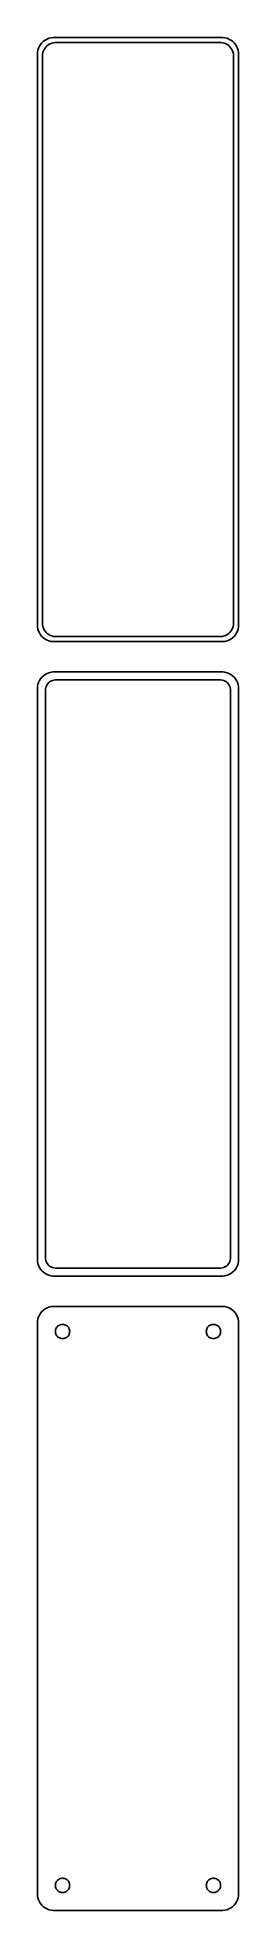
# Model space of a CAD drawing. Header units: metres. Extents: x -30 to 30, y 477 to 1035.
import ezdxf

# ---------------------------------------------------------------- set-up
doc = ezdxf.new("R2010")
doc.units = ezdxf.units.M

msp = doc.modelspace()

# ---------------------------------------------------------------- linework, layer by layer
for p, q in [((-29.3815, 1032.41), (-29.6489, 1031.84)), ((-29.0451, 1032.94), (-29.3815, 1032.41)), ((-28.6448, 1033.42), (-29.0451, 1032.94)), ((-28.1871, 1033.85), (-28.6448, 1033.42)), ((-27.6791, 1034.22), (-28.1871, 1033.85)), ((-27.1289, 1034.52), (-27.6791, 1034.22)), ((-27.4159, 1032.24), (-27.0497, 1032.58)), ((-26.5451, 1034.76), (-27.1289, 1034.52)), ((-27.0497, 1032.58), (-26.6433, 1032.88)), ((-26.6433, 1032.88), (-26.2031, 1033.12)), ((-25.9369, 1034.91), (-26.5451, 1034.76)), ((-26.2031, 1033.12), (-25.7361, 1033.3)), ((-25.3139, 1034.99), (-25.9369, 1034.91)), ((-25.7361, 1033.3), (-25.2495, 1033.43)), ((25.3139, 1034.99), (-25.3139, 1034.99)), ((-25.2495, 1033.43), (-24.7512, 1033.49)), ((-24.7512, 1033.49), (24.7512, 1033.49)), ((24.7512, 1033.49), (25.2495, 1033.43)), ((25.2495, 1033.43), (25.7361, 1033.3)), ((25.9369, 1034.91), (25.3139, 1034.99)), ((25.7361, 1033.3), (26.2031, 1033.12)), ((26.5451, 1034.76), (25.9369, 1034.91)), ((26.2031, 1033.12), (26.6433, 1032.88)), ((27.1289, 1034.52), (26.5451, 1034.76)), ((26.6433, 1032.88), (27.0497, 1032.58)), ((27.0497, 1032.58), (27.4159, 1032.24)), ((27.6791, 1034.22), (27.1289, 1034.52)), ((28.1871, 1033.85), (27.6791, 1034.22)), ((28.6448, 1033.42), (28.1871, 1033.85)), ((29.0451, 1032.94), (28.6448, 1033.42)), ((29.3815, 1032.41), (29.0451, 1032.94)), ((29.6489, 1031.84), (29.3815, 1032.41)), ((-29.9606, 1030.63), (-30, 1030)), ((-30, 1030), (-30, 860)), ((-29.8429, 1031.24), (-29.9606, 1030.63)), ((-29.6489, 1031.84), (-29.8429, 1031.24)), ((-28.5, 1029.5), (-28.4684, 1030)), ((-28.5, 860.5), (-28.5, 1029.5)), ((-28.4684, 1030), (-28.3743, 1030.49)), ((-28.3743, 1030.49), (-28.2191, 1030.97)), ((-28.2191, 1030.97), (-28.0052, 1031.43)), ((-28.0052, 1031.43), (-27.7361, 1031.85)), ((-27.7361, 1031.85), (-27.4159, 1032.24)), ((27.4159, 1032.24), (27.7361, 1031.85)), ((27.7361, 1031.85), (28.0052, 1031.43)), ((28.0052, 1031.43), (28.2191, 1030.97)), ((28.2191, 1030.97), (28.3743, 1030.49)), ((28.3743, 1030.49), (28.4684, 1030)), ((28.4684, 1030), (28.5, 1029.5)), ((28.5, 1029.5), (28.5, 860.5)), ((29.8429, 1031.24), (29.6489, 1031.84)), ((29.9606, 1030.63), (29.8429, 1031.24)), ((30, 1030), (29.9606, 1030.63)), ((30, 860), (30, 1030)), ((-30, 860), (-29.9606, 859.373)), ((-29.9606, 859.373), (-29.8429, 858.757)), ((-28.4684, 859.999), (-28.5, 860.5)), ((-28.3743, 859.505), (-28.4684, 859.999)), ((-28.2191, 859.028), (-28.3743, 859.505)), ((28.3743, 859.505), (28.2191, 859.028)), ((28.4684, 859.999), (28.3743, 859.505)), ((28.5, 860.5), (28.4684, 859.999)), ((29.8429, 858.757), (29.9606, 859.373)), ((29.9606, 859.373), (30, 860)), ((-29.8429, 858.757), (-29.6489, 858.159)), ((-29.6489, 858.159), (-29.3815, 857.591)), ((-29.3815, 857.591), (-29.0451, 857.061)), ((-29.0451, 857.061), (-28.6448, 856.577)), ((-28.6448, 856.577), (-28.1871, 856.147)), ((-28.0052, 858.573), (-28.2191, 859.028)), ((-28.1871, 856.147), (-27.6791, 855.778)), ((-27.7361, 858.149), (-28.0052, 858.573)), ((-27.4159, 857.762), (-27.7361, 858.149)), ((-27.6791, 855.778), (-27.1289, 855.476)), ((-27.0497, 857.418), (-27.4159, 857.762)), ((-27.1289, 855.476), (-26.5451, 855.245)), ((-26.6433, 857.123), (-27.0497, 857.418)), ((-26.2031, 856.881), (-26.6433, 857.123)), ((-26.5451, 855.245), (-25.9369, 855.089)), ((-25.7361, 856.696), (-26.2031, 856.881)), ((-25.9369, 855.089), (-25.3139, 855.01)), ((-25.2495, 856.571), (-25.7361, 856.696)), ((-25.3139, 855.01), (25.3139, 855.01)), ((-24.7512, 856.508), (-25.2495, 856.571)), ((24.7512, 856.508), (-24.7512, 856.508)), ((25.2495, 856.571), (24.7512, 856.508)), ((25.7361, 856.696), (25.2495, 856.571)), ((25.3139, 855.01), (25.9369, 855.089)), ((26.2031, 856.881), (25.7361, 856.696)), ((25.9369, 855.089), (26.5451, 855.245)), ((26.6433, 857.123), (26.2031, 856.881)), ((26.5451, 855.245), (27.1289, 855.476)), ((27.0497, 857.418), (26.6433, 857.123)), ((27.4159, 857.762), (27.0497, 857.418)), ((27.1289, 855.476), (27.6791, 855.778)), ((27.7361, 858.149), (27.4159, 857.762)), ((27.6791, 855.778), (28.1871, 856.147)), ((28.0052, 858.573), (27.7361, 858.149)), ((28.2191, 859.028), (28.0052, 858.573)), ((28.1871, 856.147), (28.6448, 856.577)), ((28.6448, 856.577), (29.0451, 857.061)), ((29.0451, 857.061), (29.3815, 857.591)), ((29.3815, 857.591), (29.6489, 858.159)), ((29.6489, 858.159), (29.8429, 858.757)), ((-29.6489, 842.841), (-29.8429, 842.243)), ((-29.3815, 843.409), (-29.6489, 842.841)), ((-29.0451, 843.939), (-29.3815, 843.409)), ((-28.6448, 844.423), (-29.0451, 843.939)), ((-28.1871, 844.853), (-28.6448, 844.423)), ((-27.6791, 845.222), (-28.1871, 844.853)), ((-27.1289, 845.524), (-27.6791, 845.222)), ((-26.5451, 845.755), (-27.1289, 845.524)), ((-27.0184, 842.33), (-26.7692, 842.631)), ((-26.7692, 842.631), (-26.4842, 842.899)), ((-25.9369, 845.911), (-26.5451, 845.755)), ((-26.4842, 842.899), (-26.168, 843.128)), ((-26.168, 843.128), (-25.8254, 843.317)), ((-25.3139, 845.99), (-25.9369, 845.911)), ((-25.8254, 843.317), (-25.4619, 843.461)), ((-25.4619, 843.461), (-25.0833, 843.558)), ((25.3139, 845.99), (-25.3139, 845.99)), ((-25.0833, 843.558), (-24.6954, 843.607)), ((-24.6954, 843.607), (24.6954, 843.607)), ((24.6954, 843.607), (25.0833, 843.558)), ((25.0833, 843.558), (25.4619, 843.461)), ((25.9369, 845.911), (25.3139, 845.99)), ((25.4619, 843.461), (25.8254, 843.317)), ((25.8254, 843.317), (26.168, 843.128)), ((26.5451, 845.755), (25.9369, 845.911)), ((26.168, 843.128), (26.4842, 842.899)), ((26.4842, 842.899), (26.7692, 842.631)), ((27.1289, 845.524), (26.5451, 845.755)), ((26.7692, 842.631), (27.0184, 842.33)), ((27.6791, 845.222), (27.1289, 845.524)), ((28.1871, 844.853), (27.6791, 845.222)), ((28.6448, 844.423), (28.1871, 844.853)), ((29.0451, 843.939), (28.6448, 844.423)), ((29.3815, 843.409), (29.0451, 843.939)), ((29.6489, 842.841), (29.3815, 843.409)), ((29.8429, 842.243), (29.6489, 842.841)), ((-29.9606, 841.627), (-30, 841)), ((-30, 841), (-30, 671)), ((-29.8429, 842.243), (-29.9606, 841.627)), ((-27.6129, 840.5), (-27.5884, 840.89)), ((-27.6129, 671.5), (-27.6129, 840.5)), ((-27.5884, 840.89), (-27.5151, 841.274)), ((-27.5151, 841.274), (-27.3943, 841.646)), ((-27.3943, 841.646), (-27.2279, 842)), ((-27.2279, 842), (-27.0184, 842.33)), ((27.0184, 842.33), (27.2279, 842)), ((27.2279, 842), (27.3943, 841.646)), ((27.3943, 841.646), (27.5151, 841.274)), ((27.5151, 841.274), (27.5884, 840.89)), ((27.5884, 840.89), (27.6129, 840.5)), ((27.6129, 840.5), (27.6129, 671.5)), ((29.9606, 841.627), (29.8429, 842.243)), ((30, 841), (29.9606, 841.627)), ((30, 671), (30, 841)), ((-30, 671), (-29.9606, 670.373)), ((-29.9606, 670.373), (-29.8429, 669.757)), ((-29.8429, 669.757), (-29.6489, 669.159)), ((-27.5884, 671.11), (-27.6129, 671.5)), ((-27.5151, 670.726), (-27.5884, 671.11)), ((-27.3943, 670.354), (-27.5151, 670.726)), ((-27.2279, 670), (-27.3943, 670.354)), ((-27.0184, 669.67), (-27.2279, 670)), ((-26.7692, 669.369), (-27.0184, 669.67)), ((27.0184, 669.67), (26.7692, 669.369)), ((27.2279, 670), (27.0184, 669.67)), ((27.3943, 670.354), (27.2279, 670)), ((27.5151, 670.726), (27.3943, 670.354)), ((27.5884, 671.11), (27.5151, 670.726)), ((27.6129, 671.5), (27.5884, 671.11)), ((29.6489, 669.159), (29.8429, 669.757)), ((29.8429, 669.757), (29.9606, 670.373)), ((29.9606, 670.373), (30, 671)), ((-29.6489, 669.159), (-29.3815, 668.591)), ((-29.3815, 668.591), (-29.0451, 668.061)), ((-29.0451, 668.061), (-28.6448, 667.577)), ((-28.6448, 667.577), (-28.1871, 667.147)), ((-28.1871, 667.147), (-27.6791, 666.778)), ((-27.6791, 666.778), (-27.1289, 666.476)), ((-27.1289, 666.476), (-26.5451, 666.245)), ((-26.4842, 669.101), (-26.7692, 669.369)), ((-26.5451, 666.245), (-25.9369, 666.089)), ((-26.168, 668.872), (-26.4842, 669.101)), ((-25.8254, 668.683), (-26.168, 668.872)), ((-25.9369, 666.089), (-25.3139, 666.01)), ((-25.4619, 668.539), (-25.8254, 668.683)), ((-25.0833, 668.442), (-25.4619, 668.539)), ((-25.3139, 666.01), (25.3139, 666.01)), ((-24.6954, 668.393), (-25.0833, 668.442)), ((24.6954, 668.393), (-24.6954, 668.393)), ((25.0833, 668.442), (24.6954, 668.393)), ((25.4619, 668.539), (25.0833, 668.442)), ((25.3139, 666.01), (25.9369, 666.089)), ((25.8254, 668.683), (25.4619, 668.539)), ((26.168, 668.872), (25.8254, 668.683)), ((25.9369, 666.089), (26.5451, 666.245)), ((26.4842, 669.101), (26.168, 668.872)), ((26.7692, 669.369), (26.4842, 669.101)), ((26.5451, 666.245), (27.1289, 666.476)), ((27.1289, 666.476), (27.6791, 666.778)), ((27.6791, 666.778), (28.1871, 667.147)), ((28.1871, 667.147), (28.6448, 667.577)), ((28.6448, 667.577), (29.0451, 668.061)), ((29.0451, 668.061), (29.3815, 668.591)), ((29.3815, 668.591), (29.6489, 669.159)), ((-29.8429, 653.243), (-29.9606, 652.627)), ((-29.6489, 653.841), (-29.8429, 653.243)), ((-29.3815, 654.409), (-29.6489, 653.841)), ((-29.0451, 654.939), (-29.3815, 654.409)), ((-28.6448, 655.423), (-29.0451, 654.939)), ((-28.1871, 655.853), (-28.6448, 655.423)), ((-27.6791, 656.222), (-28.1871, 655.853)), ((-27.1289, 656.524), (-27.6791, 656.222)), ((-26.5451, 656.755), (-27.1289, 656.524)), ((-25.9369, 656.911), (-26.5451, 656.755)), ((-25.3139, 656.99), (-25.9369, 656.911)), ((25.3139, 656.99), (-25.3139, 656.99)), ((25.9369, 656.911), (25.3139, 656.99)), ((26.5451, 656.755), (25.9369, 656.911)), ((27.1289, 656.524), (26.5451, 656.755)), ((27.6791, 656.222), (27.1289, 656.524)), ((28.1871, 655.853), (27.6791, 656.222)), ((28.6448, 655.423), (28.1871, 655.853)), ((29.0451, 654.939), (28.6448, 655.423)), ((29.3815, 654.409), (29.0451, 654.939)), ((29.6489, 653.841), (29.3815, 654.409)), ((29.8429, 653.243), (29.6489, 653.841)), ((29.9606, 652.627), (29.8429, 653.243)), ((-29.9606, 652.627), (-30, 652)), ((-30, 652), (-30, 482)), ((-24.6353, 649.5), (-24.6185, 649.768)), ((-24.6185, 649.232), (-24.6353, 649.5)), ((-24.6185, 649.768), (-24.5682, 650.031)), ((-24.5682, 648.969), (-24.6185, 649.232)), ((-24.5682, 650.031), (-24.4853, 650.286)), ((-24.4853, 648.714), (-24.5682, 648.969)), ((-24.4853, 650.286), (-24.3712, 650.529)), ((-24.3712, 648.471), (-24.4853, 648.714)), ((-24.3712, 650.529), (-24.2275, 650.755)), ((-24.2275, 648.245), (-24.3712, 648.471)), ((-24.2275, 650.755), (-24.0565, 650.962)), ((-24.0565, 648.038), (-24.2275, 648.245)), ((-24.0565, 650.962), (-23.8611, 651.145)), ((-23.8611, 647.855), (-24.0565, 648.038)), ((-23.8611, 651.145), (-23.6441, 651.303)), ((-23.6441, 647.697), (-23.8611, 647.855)), ((-23.6441, 651.303), (-23.4091, 651.432)), ((-23.4091, 647.568), (-23.6441, 647.697)), ((-23.4091, 651.432), (-23.1598, 651.531)), ((-23.1598, 647.469), (-23.4091, 647.568)), ((-23.1598, 651.531), (-22.9001, 651.597)), ((-22.9001, 647.403), (-23.1598, 647.469)), ((-22.9001, 651.597), (-22.6341, 651.631)), ((-22.6341, 647.369), (-22.9001, 647.403)), ((-22.6341, 651.631), (-22.3659, 651.631)), ((-22.3659, 647.369), (-22.6341, 647.369)), ((-22.3659, 651.631), (-22.0999, 651.597)), ((-22.0999, 647.403), (-22.3659, 647.369)), ((-22.0999, 651.597), (-21.8401, 651.531)), ((-21.8401, 647.469), (-22.0999, 647.403)), ((-21.8401, 651.531), (-21.5908, 651.432)), ((-21.5908, 647.568), (-21.8401, 647.469)), ((-21.5908, 651.432), (-21.3559, 651.303)), ((-21.3559, 647.697), (-21.5908, 647.568)), ((-21.3559, 651.303), (-21.1389, 651.145)), ((-21.1389, 647.855), (-21.3559, 647.697)), ((-21.1389, 651.145), (-20.9434, 650.962)), ((-20.9434, 648.038), (-21.1389, 647.855)), ((-20.9434, 650.962), (-20.7725, 650.755)), ((-20.7725, 648.245), (-20.9434, 648.038)), ((-20.7725, 650.755), (-20.6288, 650.529)), ((-20.6288, 648.471), (-20.7725, 648.245)), ((-20.6288, 650.529), (-20.5146, 650.286)), ((-20.5146, 648.714), (-20.6288, 648.471)), ((-20.5146, 650.286), (-20.4318, 650.031)), ((-20.4318, 648.969), (-20.5146, 648.714)), ((-20.4318, 650.031), (-20.3815, 649.768)), ((-20.3815, 649.232), (-20.4318, 648.969)), ((-20.3815, 649.768), (-20.3647, 649.5)), ((-20.3647, 649.5), (-20.3815, 649.232)), ((20.3647, 649.5), (20.3815, 649.768)), ((20.3815, 649.232), (20.3647, 649.5)), ((20.3815, 649.768), (20.4318, 650.031)), ((20.4318, 648.969), (20.3815, 649.232)), ((20.4318, 650.031), (20.5146, 650.286)), ((20.5146, 648.714), (20.4318, 648.969)), ((20.5146, 650.286), (20.6288, 650.529)), ((20.6288, 648.471), (20.5146, 648.714)), ((20.6288, 650.529), (20.7725, 650.755)), ((20.7725, 648.245), (20.6288, 648.471)), ((20.7725, 650.755), (20.9434, 650.962)), ((20.9434, 648.038), (20.7725, 648.245)), ((20.9434, 650.962), (21.1389, 651.145)), ((21.1389, 647.855), (20.9434, 648.038)), ((21.1389, 651.145), (21.3559, 651.303)), ((21.3559, 647.697), (21.1389, 647.855)), ((21.3559, 651.303), (21.5908, 651.432)), ((21.5908, 647.568), (21.3559, 647.697)), ((21.5908, 651.432), (21.8401, 651.531)), ((21.8401, 647.469), (21.5908, 647.568)), ((21.8401, 651.531), (22.0999, 651.597)), ((22.0999, 647.403), (21.8401, 647.469)), ((22.0999, 651.597), (22.3659, 651.631)), ((22.3659, 647.369), (22.0999, 647.403)), ((22.3659, 651.631), (22.6341, 651.631)), ((22.6341, 647.369), (22.3659, 647.369)), ((22.6341, 651.631), (22.9001, 651.597)), ((22.9001, 647.403), (22.6341, 647.369)), ((22.9001, 651.597), (23.1598, 651.531)), ((23.1598, 647.469), (22.9001, 647.403)), ((23.1598, 651.531), (23.4091, 651.432)), ((23.4091, 647.568), (23.1598, 647.469)), ((23.4091, 651.432), (23.6441, 651.303)), ((23.6441, 647.697), (23.4091, 647.568)), ((23.6441, 651.303), (23.8611, 651.145)), ((23.8611, 647.855), (23.6441, 647.697)), ((23.8611, 651.145), (24.0565, 650.962)), ((24.0565, 648.038), (23.8611, 647.855)), ((24.0565, 650.962), (24.2275, 650.755)), ((24.2275, 648.245), (24.0565, 648.038)), ((24.2275, 650.755), (24.3712, 650.529)), ((24.3712, 648.471), (24.2275, 648.245)), ((24.3712, 650.529), (24.4853, 650.286)), ((24.4853, 648.714), (24.3712, 648.471)), ((24.4853, 650.286), (24.5682, 650.031)), ((24.5682, 648.969), (24.4853, 648.714)), ((24.5682, 650.031), (24.6185, 649.768)), ((24.6185, 649.232), (24.5682, 648.969)), ((24.6185, 649.768), (24.6353, 649.5)), ((24.6353, 649.5), (24.6185, 649.232)), ((30, 652), (29.9606, 652.627)), ((30, 482), (30, 652)), ((-24.4853, 485.286), (-24.3712, 485.529)), ((-24.3712, 485.529), (-24.2275, 485.755)), ((-24.2275, 485.755), (-24.0565, 485.962)), ((-24.0565, 485.962), (-23.8611, 486.145)), ((-23.8611, 486.145), (-23.6441, 486.303)), ((-23.6441, 486.303), (-23.4091, 486.432)), ((-23.4091, 486.432), (-23.1598, 486.531)), ((-23.1598, 486.531), (-22.9001, 486.597)), ((-22.9001, 486.597), (-22.6341, 486.631)), ((-22.6341, 486.631), (-22.3659, 486.631)), ((-22.3659, 486.631), (-22.0999, 486.597)), ((-22.0999, 486.597), (-21.8401, 486.531)), ((-21.8401, 486.531), (-21.5908, 486.432)), ((-21.5908, 486.432), (-21.3559, 486.303)), ((-21.3559, 486.303), (-21.1389, 486.145)), ((-21.1389, 486.145), (-20.9434, 485.962)), ((-20.9434, 485.962), (-20.7725, 485.755)), ((-20.7725, 485.755), (-20.6288, 485.529)), ((-20.6288, 485.529), (-20.5146, 485.286)), ((20.5146, 485.286), (20.6288, 485.529)), ((20.6288, 485.529), (20.7725, 485.755)), ((20.7725, 485.755), (20.9434, 485.962)), ((20.9434, 485.962), (21.1389, 486.145)), ((21.1389, 486.145), (21.3559, 486.303)), ((21.3559, 486.303), (21.5908, 486.432)), ((21.5908, 486.432), (21.8401, 486.531)), ((21.8401, 486.531), (22.0999, 486.597)), ((22.0999, 486.597), (22.3659, 486.631)), ((22.3659, 486.631), (22.6341, 486.631)), ((22.6341, 486.631), (22.9001, 486.597)), ((22.9001, 486.597), (23.1598, 486.531)), ((23.1598, 486.531), (23.4091, 486.432)), ((23.4091, 486.432), (23.6441, 486.303)), ((23.6441, 486.303), (23.8611, 486.145)), ((23.8611, 486.145), (24.0565, 485.962)), ((24.0565, 485.962), (24.2275, 485.755)), ((24.2275, 485.755), (24.3712, 485.529)), ((24.3712, 485.529), (24.4853, 485.286)), ((-30, 482), (-29.9606, 481.373)), ((-29.9606, 481.373), (-29.8429, 480.757)), ((-29.8429, 480.757), (-29.6489, 480.159)), ((-29.6489, 480.159), (-29.3815, 479.591)), ((-24.6353, 484.5), (-24.6185, 484.768)), ((-24.6185, 484.232), (-24.6353, 484.5)), ((-24.6185, 484.768), (-24.5682, 485.031)), ((-24.5682, 483.969), (-24.6185, 484.232)), ((-24.5682, 485.031), (-24.4853, 485.286)), ((-24.4853, 483.714), (-24.5682, 483.969)), ((-24.3712, 483.471), (-24.4853, 483.714)), ((-24.2275, 483.245), (-24.3712, 483.471)), ((-24.0565, 483.038), (-24.2275, 483.245)), ((-23.8611, 482.855), (-24.0565, 483.038)), ((-23.6441, 482.697), (-23.8611, 482.855)), ((-23.4091, 482.568), (-23.6441, 482.697)), ((-23.1598, 482.469), (-23.4091, 482.568)), ((-22.9001, 482.403), (-23.1598, 482.469)), ((-22.6341, 482.369), (-22.9001, 482.403)), ((-22.3659, 482.369), (-22.6341, 482.369)), ((-22.0999, 482.403), (-22.3659, 482.369)), ((-21.8401, 482.469), (-22.0999, 482.403)), ((-21.5908, 482.568), (-21.8401, 482.469)), ((-21.3559, 482.697), (-21.5908, 482.568)), ((-21.1389, 482.855), (-21.3559, 482.697)), ((-20.9434, 483.038), (-21.1389, 482.855)), ((-20.7725, 483.245), (-20.9434, 483.038)), ((-20.6288, 483.471), (-20.7725, 483.245)), ((-20.5146, 483.714), (-20.6288, 483.471)), ((-20.5146, 485.286), (-20.4318, 485.031)), ((-20.4318, 483.969), (-20.5146, 483.714)), ((-20.4318, 485.031), (-20.3815, 484.768)), ((-20.3815, 484.232), (-20.4318, 483.969)), ((-20.3815, 484.768), (-20.3647, 484.5)), ((-20.3647, 484.5), (-20.3815, 484.232)), ((20.3647, 484.5), (20.3815, 484.768)), ((20.3815, 484.232), (20.3647, 484.5)), ((20.3815, 484.768), (20.4318, 485.031)), ((20.4318, 483.969), (20.3815, 484.232)), ((20.4318, 485.031), (20.5146, 485.286)), ((20.5146, 483.714), (20.4318, 483.969)), ((20.6288, 483.471), (20.5146, 483.714)), ((20.7725, 483.245), (20.6288, 483.471)), ((20.9434, 483.038), (20.7725, 483.245)), ((21.1389, 482.855), (20.9434, 483.038)), ((21.3559, 482.697), (21.1389, 482.855)), ((21.5908, 482.568), (21.3559, 482.697)), ((21.8401, 482.469), (21.5908, 482.568)), ((22.0999, 482.403), (21.8401, 482.469)), ((22.3659, 482.369), (22.0999, 482.403)), ((22.6341, 482.369), (22.3659, 482.369)), ((22.9001, 482.403), (22.6341, 482.369)), ((23.1598, 482.469), (22.9001, 482.403)), ((23.4091, 482.568), (23.1598, 482.469)), ((23.6441, 482.697), (23.4091, 482.568)), ((23.8611, 482.855), (23.6441, 482.697)), ((24.0565, 483.038), (23.8611, 482.855)), ((24.2275, 483.245), (24.0565, 483.038)), ((24.3712, 483.471), (24.2275, 483.245)), ((24.4853, 483.714), (24.3712, 483.471)), ((24.4853, 485.286), (24.5682, 485.031)), ((24.5682, 483.969), (24.4853, 483.714)), ((24.5682, 485.031), (24.6185, 484.768)), ((24.6185, 484.232), (24.5682, 483.969)), ((24.6185, 484.768), (24.6353, 484.5)), ((24.6353, 484.5), (24.6185, 484.232)), ((29.3815, 479.591), (29.6489, 480.159)), ((29.6489, 480.159), (29.8429, 480.757)), ((29.8429, 480.757), (29.9606, 481.373)), ((29.9606, 481.373), (30, 482)), ((-29.3815, 479.591), (-29.0451, 479.061)), ((-29.0451, 479.061), (-28.6448, 478.577)), ((-28.6448, 478.577), (-28.1871, 478.147)), ((-28.1871, 478.147), (-27.6791, 477.778)), ((-27.6791, 477.778), (-27.1289, 477.476)), ((-27.1289, 477.476), (-26.5451, 477.245)), ((-26.5451, 477.245), (-25.9369, 477.089)), ((-25.9369, 477.089), (-25.3139, 477.01)), ((-25.3139, 477.01), (25.3139, 477.01)), ((25.3139, 477.01), (25.9369, 477.089)), ((25.9369, 477.089), (26.5451, 477.245)), ((26.5451, 477.245), (27.1289, 477.476)), ((27.1289, 477.476), (27.6791, 477.778)), ((27.6791, 477.778), (28.1871, 478.147)), ((28.1871, 478.147), (28.6448, 478.577)), ((28.6448, 478.577), (29.0451, 479.061)), ((29.0451, 479.061), (29.3815, 479.591))]:
    msp.add_line(p, q)

doc.saveas('drawing.dxf')
